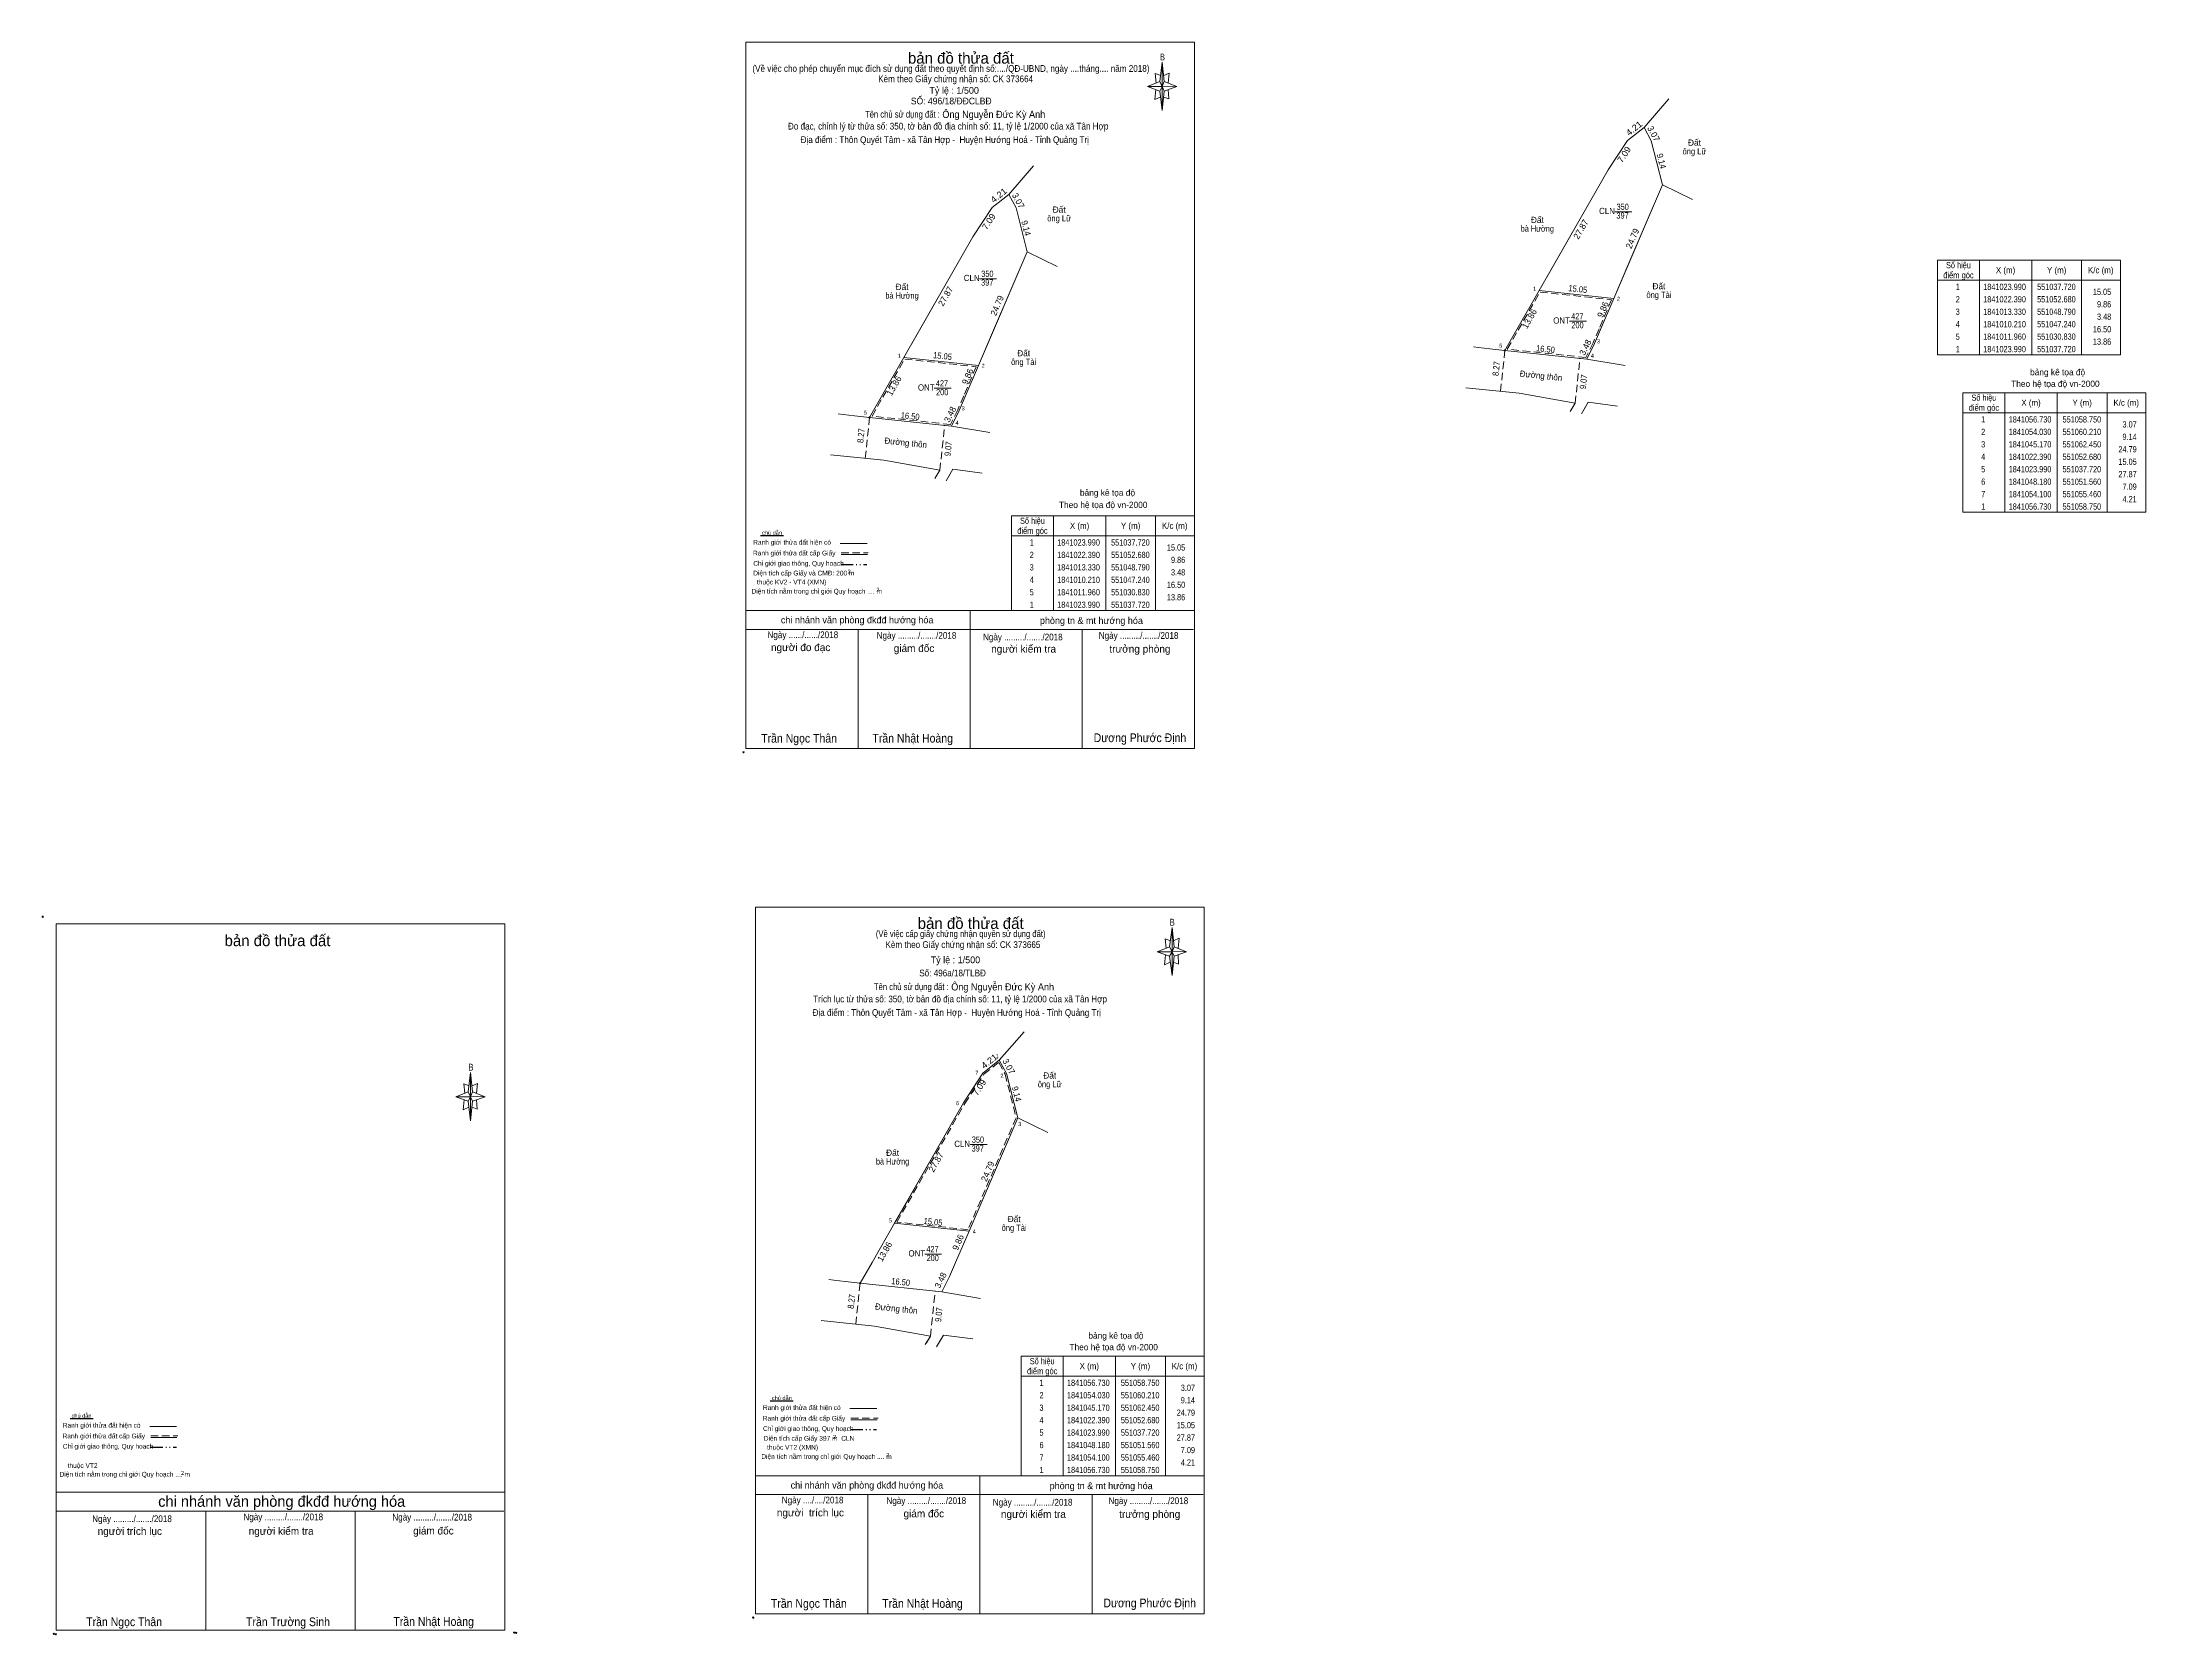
# Model space of a CAD drawing. Header units: metres. Extents: x 550268 to 551159, y 1840749 to 1841074.
# Drawn here: x 550737.4 to 551159.4, y 1840754.1 to 1841073.9 of the extents above; entities that cross this region are included whole.
import ezdxf
from ezdxf.enums import TextEntityAlignment as Align

# ---------------------------------------------------------------- set-up
doc = ezdxf.new("R2010")
doc.units = ezdxf.units.M
doc.header["$LTSCALE"] = 0.5
doc.header["$PDMODE"] = 32
doc.header["$PDSIZE"] = 0.25
doc.linetypes.add('DASH_DOUBLE_DOT', pattern=[9.2, 5, -1.2, 0.3, -1.2, 0.3, -1.2])
doc.linetypes.add('MEDIUM_DASHED', pattern=[4.5, 3, -1.5])
for name, color, linetype, lineweight in [('1', 7, 'Continuous', 13), ('10', 7, 'Continuous', 13), ('16', 7, 'Continuous', 25), ('23', 7, 'Continuous', 13), ('32', 7, 'Continuous', 13), ('5', 7, 'Continuous', 13), ('63', 7, 'Continuous', 13), ('7', 7, 'Continuous', 13)]:
    doc.layers.add(name, color=color, linetype=linetype, lineweight=lineweight)
doc.layers.add('34', color=7, linetype='Continuous')

msp = doc.modelspace()

# ---------------------------------------------------------------- linework, layer by layer
at = {"layer": '1'}
msp.add_lwpolyline([(551058.75, 1841056.73), (551060.21, 1841054.03), (551062.45, 1841045.17), (551052.68, 1841022.39), (551037.72, 1841023.99), (551051.56, 1841048.18), (551055.46, 1841054.1)], close=True, dxfattribs=at)
for points in [[(551033.22, 1841016.14), (551037.72, 1841023.99), (551052.68, 1841022.39), (551050, 1841016.14)], [(551050, 1841016.14), (551048.79, 1841013.33), (551047.24, 1841010.21), (551030.83, 1841011.96), (551033.22, 1841016.14)]]:
    msp.add_lwpolyline(points, dxfattribs=at)
at = {"layer": '1', "linetype": 'MEDIUM_DASHED'}
for points in [[(551033.48, 1841015.99), (551037.88, 1841023.67), (551052.24, 1841022.13), (551049.72, 1841016.26)], [(551049.72, 1841016.26), (551048.52, 1841013.46), (551047.06, 1841010.53), (551031.32, 1841012.21), (551033.48, 1841015.99)]]:
    msp.add_lwpolyline(points, dxfattribs=at)
at = {"layer": '10'}
for p, q in [((551058.75, 1841056.73), (551061.24, 1841059.58)), ((551061.24, 1841059.58), (551063.74, 1841062.43)), ((551068.47, 1841042.24), (551062.45, 1841045.17)), ((551037.72, 1841023.99), (551040.59, 1841029)), ((551052.68, 1841022.39), (551037.72, 1841023.99)), ((551052.68, 1841022.39), (551050, 1841016.14)), ((551025.54, 1841012.56), (551024.53, 1841012.68)), ((551027.84, 1841012.3), (551025.54, 1841012.56)), ((551050, 1841016.14), (551048.79, 1841013.33)), ((551030.83, 1841011.96), (551027.84, 1841012.3)), ((551047.24, 1841010.21), (551030.83, 1841011.96)), ((551047.24, 1841010.21), (551054.99, 1841008.91)), ((551023.02, 1841004.47), (551033.7, 1841003.35))]:
    msp.add_line(p, q, dxfattribs=at)
for points in [[(551040.59, 1841029), (551051.56, 1841048.18), (551055.46, 1841054.1), (551058.75, 1841056.73)], [(551058.75, 1841056.73), (551060.21, 1841054.03), (551062.45, 1841045.17)], [(551062.45, 1841045.17), (551055.51, 1841029), (551052.68, 1841022.39)], [(551030.83, 1841011.96), (551033.22, 1841016.14), (551037.72, 1841023.99)], [(551043.91, 1840999.66), (551044.93, 1841001.33), (551033.7, 1841003.35)], [(551046.18, 1840999.19), (551047.55, 1841001.54), (551053.44, 1841000.78)]]:
    msp.add_lwpolyline(points, dxfattribs=at)
at = {"layer": '16'}
for p, q in [((550886.1, 1840974.7), (550881.48, 1840974.7)), ((550747.58, 1840797.46), (550742.96, 1840797.46)), ((550888.06, 1840801.02), (550883.44, 1840801.02))]:
    msp.add_line(p, q, dxfattribs=at)
at = {"layer": '23'}
for p, q in [((551025.54, 1841012.56), (551024.53, 1841012.68)), ((551027.84, 1841012.3), (551025.54, 1841012.56)), ((551030.83, 1841011.96), (551027.84, 1841012.3)), ((551023.02, 1841004.47), (551033.7, 1841003.35))]:
    msp.add_line(p, q, dxfattribs=at)
for points in [[(551044.12, 1841000), (551044.93, 1841001.33), (551033.7, 1841003.35)], [(551046.65, 1841000), (551047.55, 1841001.54), (551053.44, 1841000.78)]]:
    msp.add_lwpolyline(points, dxfattribs=at)
at = {"layer": '32'}
msp.add_line((551047.24, 1841010.21), (551048.79, 1841013.33), dxfattribs=at)
msp.add_point((551030.83, 1841011.96), dxfattribs=at)
at = {"layer": '5'}
for p, q in [((550897.48, 1840973.21), (550902.86, 1840973.21)), ((550897.68, 1840970.97), (550902.95, 1840970.97)), ((550822.84, 1840863.12), (550823.34, 1840867.02)), ((550822.84, 1840861.22), (550820.34, 1840862.12)), ((550823.74, 1840861.22), (550823.34, 1840857.32)), ((550823.74, 1840863.12), (550826.24, 1840862.12)), ((550824.54, 1840861.52), (550824.64, 1840859.62)), ((550824.64, 1840859.62), (550823.64, 1840860.02)), ((550899.44, 1840799.52), (550904.82, 1840799.52)), ((550899.64, 1840797.28), (550904.91, 1840797.28)), ((550758.96, 1840795.97), (550764.34, 1840795.97)), ((550759.16, 1840793.73), (550764.42, 1840793.73)), ((550740.18, 1840782.76), (550830.18, 1840782.76)), ((550740.18, 1840778.96), (550829.98, 1840778.96)), ((550740.18, 1840778.96), (550829.98, 1840778.96)), ((550740.18, 1840778.96), (550829.98, 1840778.96)), ((550770.18, 1840755.06), (550770.18, 1840778.96)), ((550800.18, 1840755.06), (550800.18, 1840778.96))]:
    msp.add_line(p, q, dxfattribs=at)
at = {"layer": '5', "linetype": 'MEDIUM_DASHED'}
for p, q in [((550897.68, 1840971.29), (550903.12, 1840971.29)), ((550899.64, 1840797.6), (550905.08, 1840797.6)), ((550759.16, 1840794.05), (550764.6, 1840794.05))]:
    msp.add_line(p, q, dxfattribs=at)
at = {"layer": '5', "linetype": 'DASH_DOUBLE_DOT', "lineweight": 25}
for p, q in [((550897.58, 1840969), (550902.82, 1840969)), ((550899.54, 1840795.32), (550904.78, 1840795.32)), ((550759.06, 1840791.76), (550764.3, 1840791.76))]:
    msp.add_line(p, q, dxfattribs=at)
at = {"layer": '5'}
for points in [[(550740.18, 1840896.86), (550830.18, 1840896.86), (550830.18, 1840755.06), (550740.18, 1840755.06)], [(550823.34, 1840867.02), (550823.74, 1840863.12), (550823.34, 1840862.12)], [(550823.34, 1840862.12), (550820.34, 1840862.12), (550822.84, 1840863.12), (550823.74, 1840861.22), (550826.24, 1840862.12), (550823.34, 1840862.22)], [(550823.34, 1840862.12), (550823.34, 1840857.32), (550822.84, 1840861.22)]]:
    msp.add_lwpolyline(points, close=True, dxfattribs=at)
for points in [[(550823.04, 1840864.32), (550821.94, 1840864.72), (550822.14, 1840862.82)], [(550823.64, 1840864.32), (550824.74, 1840864.82), (550824.54, 1840862.82)], [(550823.34, 1840862.12), (550822.84, 1840863.12), (550820.34, 1840862.12)], [(550822.04, 1840861.52), (550821.84, 1840859.52), (550822.94, 1840860.02)], [(550823.34, 1840862.12), (550823.74, 1840861.22), (550826.24, 1840862.12)], [(550830.18, 1840755.06), (550740.18, 1840755.06), (550740.18, 1840778.96)]]:
    msp.add_lwpolyline(points, dxfattribs=at)
for p in [(550737.48, 1840898.26), (550739.72, 1840754.3), (550740.12, 1840754.22), (550832.08, 1840754.56), (550832.48, 1840754.5)]:
    msp.add_point(p, dxfattribs=at)
at = {"layer": '63'}
for p, q in [((551052.91, 1841039.78), (551056.3, 1841039.78)), ((551126.03, 1841030.06), (551126.03, 1841011.06)), ((551136.53, 1841030.06), (551136.53, 1841011.06)), ((551146.53, 1841030.06), (551146.53, 1841011.06)), ((551117.63, 1841026.06), (551154.33, 1841026.06)), ((551043.8, 1841017.79), (551047.19, 1841017.79)), ((551131.14, 1841003.45), (551131.14, 1840979.45)), ((551141.64, 1841003.45), (551141.64, 1840979.45)), ((551151.64, 1841003.45), (551151.64, 1840979.45)), ((551122.74, 1840999.45), (551159.44, 1840999.45)), ((550940.25, 1840978.75), (550940.25, 1840959.75)), ((550950.75, 1840978.75), (550950.75, 1840959.75)), ((550960.75, 1840978.75), (550960.75, 1840959.75)), ((550931.85, 1840974.75), (550968.55, 1840974.75)), ((550942.21, 1840810.06), (550942.21, 1840786.06)), ((550952.71, 1840810.06), (550952.71, 1840786.06)), ((550962.71, 1840810.06), (550962.71, 1840786.06)), ((550933.81, 1840806.06), (550970.51, 1840806.06))]:
    msp.add_line(p, q, dxfattribs=at)
at = {"layer": '63', "linetype": 'MEDIUM_DASHED'}
for p, q in [((551029.96, 1841003.74), (551030.83, 1841011.96)), ((551044.93, 1841001.33), (551045.89, 1841010.35))]:
    msp.add_line(p, q, dxfattribs=at)
at = {"layer": '63'}
for points in [[(551117.63, 1841030.06), (551154.33, 1841030.06), (551154.33, 1841011.06), (551117.63, 1841011.06)], [(551122.74, 1841003.45), (551159.44, 1841003.45), (551159.44, 1840979.45), (551122.74, 1840979.45)], [(550931.85, 1840978.75), (550968.55, 1840978.75), (550968.55, 1840959.75), (550931.85, 1840959.75)], [(550933.81, 1840810.06), (550970.51, 1840810.06), (550970.51, 1840786.06), (550933.81, 1840786.06)]]:
    msp.add_lwpolyline(points, close=True, dxfattribs=at)
at = {"layer": '7'}
for p, q in [((550961.6, 1841065.92), (550962.1, 1841069.82)), ((550961.6, 1841064.02), (550959.1, 1841064.92)), ((550962.5, 1841064.02), (550962.1, 1841060.12)), ((550962.5, 1841065.92), (550965, 1841064.92)), ((550963.3, 1841064.32), (550963.4, 1841062.42)), ((550963.4, 1841062.42), (550962.4, 1841062.82)), ((550933.78, 1841046.13), (550936.28, 1841048.98)), ((550931.29, 1841043.28), (550933.78, 1841046.13)), ((550941.01, 1841028.79), (550934.99, 1841031.72)), ((550925.45, 1841026.33), (550928.84, 1841026.33)), ((550910.26, 1841010.54), (550913.13, 1841015.55)), ((550925.22, 1841008.94), (550910.26, 1841010.54)), ((550925.22, 1841008.94), (550922.54, 1841002.69)), ((550916.34, 1841004.34), (550919.73, 1841004.34)), ((550919.78, 1840996.76), (550921.33, 1840999.88)), ((550922.54, 1841002.69), (550921.33, 1840999.88)), ((550898.08, 1840999.11), (550897.07, 1840999.23)), ((550898.08, 1840999.11), (550897.07, 1840999.23)), ((550900.38, 1840998.85), (550898.08, 1840999.11)), ((550903.37, 1840998.51), (550900.38, 1840998.85)), ((550919.78, 1840996.76), (550903.37, 1840998.51)), ((550919.78, 1840996.76), (550927.53, 1840995.46)), ((550895.56, 1840991.02), (550906.24, 1840989.9)), ((550895.56, 1840991.02), (550906.24, 1840989.9)), ((550878.55, 1840959.75), (550968.55, 1840959.75)), ((550878.55, 1840959.75), (550968.55, 1840959.75)), ((550878.55, 1840959.75), (550968.55, 1840959.75)), ((550923.55, 1840932.05), (550923.55, 1840959.75)), ((550878.55, 1840955.95), (550968.35, 1840955.95)), ((550901.05, 1840932.05), (550901.05, 1840955.95)), ((550946.05, 1840932.05), (550946.05, 1840955.95)), ((550968.55, 1840932.05), (550878.55, 1840932.05)), ((550963.56, 1840892.24), (550964.06, 1840896.14)), ((550963.56, 1840890.34), (550961.06, 1840891.24)), ((550964.46, 1840890.34), (550964.06, 1840886.44)), ((550964.46, 1840892.24), (550966.96, 1840891.24)), ((550965.26, 1840890.64), (550965.36, 1840888.74)), ((550965.36, 1840888.74), (550964.36, 1840889.14)), ((550931.88, 1840872.32), (550934.38, 1840875.17)), ((550929.39, 1840869.47), (550931.88, 1840872.32)), ((550939.11, 1840854.98), (550933.09, 1840857.91)), ((550923.55, 1840852.52), (550926.94, 1840852.52)), ((550908.36, 1840836.73), (550911.23, 1840841.74)), ((550923.32, 1840835.13), (550908.36, 1840836.73)), ((550923.32, 1840835.13), (550920.64, 1840828.88)), ((550914.44, 1840830.53), (550917.83, 1840830.53)), ((550920.64, 1840828.88), (550919.43, 1840826.07)), ((550896.18, 1840825.3), (550895.17, 1840825.42)), ((550896.18, 1840825.3), (550895.17, 1840825.42)), ((550898.48, 1840825.04), (550896.18, 1840825.3)), ((550901.47, 1840824.7), (550898.48, 1840825.04)), ((550917.88, 1840822.95), (550901.47, 1840824.7)), ((550917.88, 1840822.95), (550919.43, 1840826.07)), ((550917.88, 1840822.95), (550925.63, 1840821.65)), ((550893.66, 1840817.21), (550904.34, 1840816.09)), ((550893.66, 1840817.21), (550904.34, 1840816.09)), ((550880.51, 1840786.06), (550970.51, 1840786.06)), ((550880.51, 1840786.06), (550970.51, 1840786.06)), ((550880.51, 1840786.06), (550970.51, 1840786.06)), ((550925.51, 1840758.36), (550925.51, 1840786.06)), ((550880.51, 1840782.26), (550970.31, 1840782.26)), ((550903.01, 1840758.36), (550903.01, 1840782.26)), ((550948.01, 1840758.36), (550948.01, 1840782.26)), ((550970.51, 1840758.36), (550880.51, 1840758.36))]:
    msp.add_line(p, q, dxfattribs=at)
at = {"layer": '7', "linetype": 'MEDIUM_DASHED'}
for p, q in [((550902.5, 1840990.29), (550903.37, 1840998.51)), ((550917.47, 1840987.88), (550918.43, 1840996.9)), ((550900.6, 1840816.48), (550901.47, 1840824.7)), ((550915.57, 1840814.07), (550916.53, 1840823.09))]:
    msp.add_line(p, q, dxfattribs=at)
at = {"layer": '7'}
for points in [[(550878.55, 1841073.85), (550968.55, 1841073.85), (550968.55, 1840932.05), (550878.55, 1840932.05)], [(550962.1, 1841069.82), (550962.5, 1841065.92), (550962.1, 1841064.92)], [(550962.1, 1841064.92), (550959.1, 1841064.92), (550961.6, 1841065.92), (550962.5, 1841064.02), (550965, 1841064.92), (550962.1, 1841065.02)], [(550962.1, 1841064.92), (550962.1, 1841060.12), (550961.6, 1841064.02)], [(550931.29, 1841043.28), (550932.75, 1841040.58), (550934.99, 1841031.72), (550925.22, 1841008.94), (550910.26, 1841010.54), (550924.1, 1841034.73), (550928, 1841040.65)], [(550880.51, 1840900.16), (550970.51, 1840900.16), (550970.51, 1840758.36), (550880.51, 1840758.36)], [(550964.06, 1840896.14), (550964.46, 1840892.24), (550964.06, 1840891.24)], [(550964.06, 1840891.24), (550961.06, 1840891.24), (550963.56, 1840892.24), (550964.46, 1840890.34), (550966.96, 1840891.24), (550964.06, 1840891.34)], [(550964.06, 1840891.24), (550964.06, 1840886.44), (550963.56, 1840890.34)], [(550929.39, 1840869.47), (550930.85, 1840866.77), (550933.09, 1840857.91), (550923.32, 1840835.13), (550908.36, 1840836.73), (550922.2, 1840860.92), (550926.1, 1840866.84)]]:
    msp.add_lwpolyline(points, close=True, dxfattribs=at)
for points in [[(550961.8, 1841067.12), (550960.7, 1841067.52), (550960.9, 1841065.62)], [(550962.4, 1841067.12), (550963.5, 1841067.62), (550963.3, 1841065.62)], [(550962.1, 1841064.92), (550961.6, 1841065.92), (550959.1, 1841064.92)], [(550960.8, 1841064.32), (550960.6, 1841062.32), (550961.7, 1841062.82)], [(550962.1, 1841064.92), (550962.5, 1841064.02), (550965, 1841064.92)], [(550913.13, 1841015.55), (550924.1, 1841034.73), (550928, 1841040.65), (550931.29, 1841043.28)], [(550931.29, 1841043.28), (550932.75, 1841040.58), (550934.99, 1841031.72)], [(550934.99, 1841031.72), (550928.05, 1841015.55), (550925.22, 1841008.94)], [(550903.37, 1840998.51), (550905.76, 1841002.69), (550910.26, 1841010.54)], [(550905.76, 1841002.69), (550910.26, 1841010.54), (550925.22, 1841008.94), (550922.54, 1841002.69)], [(550922.54, 1841002.69), (550921.33, 1840999.88), (550919.78, 1840996.76), (550903.37, 1840998.51), (550905.76, 1841002.69)], [(550903.37, 1840998.51), (550900.38, 1840998.85), (550898.08, 1840999.11)], [(550916.45, 1840986.21), (550917.47, 1840987.88), (550906.24, 1840989.9)], [(550916.66, 1840986.55), (550917.47, 1840987.88), (550906.24, 1840989.9)], [(550918.72, 1840985.74), (550920.09, 1840988.09), (550925.98, 1840987.33)], [(550919.19, 1840986.55), (550920.09, 1840988.09), (550925.98, 1840987.33)], [(550964.06, 1840891.24), (550963.56, 1840892.24), (550961.06, 1840891.24)], [(550962.76, 1840890.64), (550962.56, 1840888.64), (550963.66, 1840889.14)], [(550963.76, 1840893.44), (550962.66, 1840893.84), (550962.86, 1840891.94)], [(550964.06, 1840891.24), (550964.46, 1840890.34), (550966.96, 1840891.24)], [(550964.36, 1840893.44), (550965.46, 1840893.94), (550965.26, 1840891.94)], [(550911.23, 1840841.74), (550922.2, 1840860.92), (550926.1, 1840866.84), (550929.39, 1840869.47)], [(550929.39, 1840869.47), (550930.85, 1840866.77), (550933.09, 1840857.91)], [(550933.09, 1840857.91), (550926.15, 1840841.74), (550923.32, 1840835.13)], [(550901.47, 1840824.7), (550903.86, 1840828.88), (550908.36, 1840836.73)], [(550903.86, 1840828.88), (550908.36, 1840836.73), (550923.32, 1840835.13), (550920.64, 1840828.88)], [(550920.64, 1840828.88), (550919.43, 1840826.07), (550917.88, 1840822.95), (550901.47, 1840824.7), (550903.86, 1840828.88)], [(550901.47, 1840824.7), (550898.48, 1840825.04), (550896.18, 1840825.3)], [(550914.55, 1840812.4), (550915.57, 1840814.07), (550904.34, 1840816.09)], [(550914.76, 1840812.74), (550915.57, 1840814.07), (550904.34, 1840816.09)], [(550916.82, 1840811.93), (550918.19, 1840814.28), (550924.08, 1840813.52)], [(550917.29, 1840812.74), (550918.19, 1840814.28), (550924.08, 1840813.52)]]:
    msp.add_lwpolyline(points, dxfattribs=at)
at = {"layer": '7', "linetype": 'MEDIUM_DASHED'}
for points in [[(550906.02, 1841002.54), (550910.42, 1841010.22), (550924.78, 1841008.68), (550922.26, 1841002.81)], [(550922.26, 1841002.81), (550921.06, 1841000.01), (550919.6, 1840997.08), (550903.86, 1840998.76), (550906.02, 1841002.54)]]:
    msp.add_lwpolyline(points, dxfattribs=at)
msp.add_lwpolyline([(550929.3, 1840869.01), (550930.57, 1840866.66), (550932.77, 1840857.93), (550923.13, 1840835.45), (550908.85, 1840836.98), (550922.46, 1840860.76), (550926.32, 1840866.64)], close=True, dxfattribs=at)
at = {"layer": '7'}
for p in [(550903.37, 1840998.51), (550878.08, 1840931.27), (550901.47, 1840824.7), (550880.04, 1840757.58)]:
    msp.add_point(p, dxfattribs=at)

# ---------------------------------------------------------------- texts
at = {"layer": '1'}
for s, width, p in [('CLN', 0.95, (551051.315, 1841039.32)), ('397', 0.85, (551054.435, 1841038.4)), ('350', 0.85, (551054.47, 1841040.16)), ('ONT', 0.95, (551042.21, 1841017.33)), ('427', 0.85, (551045.355, 1841018.17)), ('200', 0.85, (551045.4, 1841016.4))]:
    msp.add_text(s, height=1.25, dxfattribs=dict(at, width=width)).set_placement(p, align=Align.CENTER)
at = {"layer": '16', "width": 0.8}
for p in [(550899.28, 1840967.14), (550905.05, 1840963.51), (550896.33, 1840793.45), (550907.01, 1840789.82), (550765.56, 1840786.23)]:
    msp.add_text('2', height=0.8, dxfattribs=at).set_placement(p, align=Align.CENTER)
at = {"layer": '34', "width": 0.95}
for p in [(550917.97, 1841058.61), (550919.75, 1840883.47)]:
    msp.add_text('Ông Nguyễn Đức Kỳ Anh', height=1.44, dxfattribs=at).set_placement(p)
at = {"layer": '5'}
for s, height, width, p in [('Tên chủ sử dụng đất :', 1.35, 0.85, (550909.965, 1841058.68)), ('Đo đạc, chỉnh lý từ thửa số: 350, tờ bản đồ địa chính số: 11, tỷ lệ 1/2000 của xã Tân Hợp', 1.35, 0.9, (550919.14, 1841056.29)), ('Địa điểm : Thôn Quyết Tâm - xã Tân Hợp -  Huyện Hướng Hoá - Tỉnh Quảng Trị ', 1.35, 0.9, (550918.695, 1841053.58)), ('chú dẫn', 0.7999, 1.05, (550883.8, 1840974.94)), ('Ranh giới thửa đất cấp Giấy', 0.96, 0.9, (550888.26, 1840970.79)), ('Ranh giới thửa đất hiện có ', 0.96, 0.9, (550888.005, 1840972.94)), ('Chỉ giới giao thông, Quy hoạch', 0.96, 0.9, (550889.12, 1840968.72)), ('thuộc KV2 - VT4 (XMN)', 0.96, 0.95, (550887.73, 1840964.97)), ('Diện tích cấp Giấy và CMĐ: 200 m', 0.96, 0.9, (550890.18, 1840966.77)), ('Diện tích nằm trong chỉ giới Quy hoạch .... m', 0.96, 0.9, (550892.765, 1840963.13)), ('Kèm theo Giấy chứng nhận số: CK 373665', 1.35, 0.9, (550922.105, 1840892)), ('Số: 496a/18/TLBĐ', 1.35, 0.9, (550920.03, 1840886.3)), ('Trích lục từ thửa số: 350, tờ bản đồ địa chính số: 11, tỷ lệ 1/2000 của xã Tân Hợp', 1.35, 0.9, (550921.525, 1840881.08)), ('Tên chủ sử dụng đất :', 1.35, 0.85, (550911.745, 1840883.54)), ('Địa điểm : Thôn Quyết Tâm - xã Tân Hợp -  Huyện Hướng Hoá - Tỉnh Quảng Trị ', 1.35, 0.9, (550921.085, 1840878.37)), ('B', 1.378, 0.75, (550823.395, 1840867.38)), ('chú dẫn', 0.7999, 1.05, (550885.76, 1840801.26)), ('chú dẫn', 0.7999, 1.05, (550745.27, 1840797.7)), ('Ranh giới thửa đất cấp Giấy', 0.96, 0.9, (550890.22, 1840797.1)), ('Ranh giới thửa đất hiện có ', 0.96, 0.9, (550889.965, 1840799.26)), ('Ranh giới thửa đất cấp Giấy', 0.96, 0.9, (550749.74, 1840793.55)), ('Ranh giới thửa đất hiện có ', 0.96, 0.9, (550749.485, 1840795.7)), ('Chỉ giới giao thông, Quy hoạch', 0.96, 0.9, (550891.08, 1840795.04)), ('Diện tích cấp Giấy 397 m  CLN', 0.96, 0.9, (550891.23, 1840793.08)), ('Chỉ giới giao thông, Quy hoạch', 0.96, 0.9, (550750.59, 1840791.48)), ('thuộc VT2 (XMN)', 0.96, 0.95, (550887.925, 1840791.28)), ('Diện tích nằm trong chỉ giới Quy hoạch .... m', 0.96, 0.9, (550894.725, 1840789.44)), ('Diện tích nằm trong chỉ giới Quy hoạch .... m', 0.96, 0.9, (550753.945, 1840785.87)), ('thuộc VT2', 0.96, 0.9, (550745.485, 1840787.63)), ('Ngày ........./......./2018', 1.35, 0.9, (550755.4, 1840776.75)), ('Ngày ........./......./2018', 1.35, 0.9, (550785.74, 1840777.12)), ('Ngày ........./......./2018', 1.35, 0.9, (550815.62, 1840777.06)), ('Trần Ngọc Thân', 1.75, 0.9, (550753.81, 1840755.86)), ('Trần Trường Sinh', 1.75, 0.9, (550786.7, 1840755.86)), ('Trần Nhật Hoàng', 1.75, 0.9, (550815.915, 1840755.92))]:
    msp.add_text(s, height=height, dxfattribs=dict(at, width=width)).set_placement(p, align=Align.CENTER)
for s, height, p in [('bản đồ thửa đất', 2.25, (550784.585, 1840892.36)), ('Tỷ lệ : 1/500', 1.35, (550920.595, 1840888.94)), ('chi nhánh văn phòng đkđđ hướng hóa', 2.187, (550785.435, 1840779.82)), ('người trích lục', 1.5, (550754.955, 1840774.18)), ('người kiểm tra', 1.5, (550785.315, 1840774.2)), ('giám đốc', 1.5, (550815.865, 1840774.26))]:
    msp.add_text(s, height=height, dxfattribs=at).set_placement(p, align=Align.CENTER)
at = {"layer": '63'}
for s, rotation, width, p in [('4.21', 38.639, 1.1, (551057.1348, 1841056.0369)), ('7.09', 56.624, 1.05, (551055.2755, 1841050.9112)), ('9.14', 284.188, 0.95, (551061.6322, 1841049.8082)), ('15.05', 353.895, 0.9, (551045.4035, 1841023.6628)), ('16.50', 353.913, 0.9, (551038.9087, 1841011.6007)), ('8.27', 83.958, 0.9, (551029.7123, 1841008.2192)), ('Đường thôn', 353.913, 0.95, (551038.0237, 1841006.2516)), ('9.07', 83.925, 0.9, (551047.2231, 1841005.5789))]:
    msp.add_text(s, height=1.25, rotation=rotation, dxfattribs=dict(at, width=width)).set_placement(p, align=Align.CENTER)
for s, rotation, p in [('3.07', 298.402, (551060.118, 1841055.1673)), ('27.87', 60.225, (551046.6168, 1841035.9546)), ('24.79', 66.786, (551057.0064, 1841034.1637)), ('9.86', 66.763, (551051.0684, 1841019.9134)), ('13.86', 60.199, (551036.2893, 1841017.9844)), ('3.48', 63.582, (551047.5411, 1841012.2719))]:
    msp.add_text(s, height=1.25, rotation=rotation, dxfattribs=at).set_placement(p, align=Align.CENTER)
for s, width, p in [('ông Lữ', 0.9, (551068.87, 1841051.29)), ('bà Hường', 0.85, (551037.345, 1841035.78)), ('Số hiệu', 0.85, (551121.83, 1841028.44)), ('điểm góc', 0.9, (551121.83, 1841026.44)), (' 1', 0.75, (551121.48, 1841024.09)), ('1841023.990', 0.85, (551131.08, 1841024.09)), ('X (m)', 0.95, (551131.28, 1841027.44)), ('551037.720', 0.85, (551141.48, 1841024.09)), ('Y (m)', 0.95, (551141.535, 1841027.44)), ('K/c (m)', 0.95, (551150.375, 1841027.44)), ('ông Tài', 0.9, (551061.74, 1841022.47)), (' 2', 0.85, (551121.485, 1841021.59)), ('1841022.390', 0.85, (551131.08, 1841021.59)), ('551052.680', 0.85, (551141.48, 1841021.59)), (' 4', 0.85, (551121.48, 1841016.59)), (' 3', 0.8, (551121.475, 1841019.09)), ('1841013.330', 0.85, (551131.08, 1841019.09)), ('1841010.210', 0.85, (551131.08, 1841016.59)), ('551048.790', 0.85, (551141.48, 1841019.09)), ('551047.240', 0.85, (551141.48, 1841016.59)), (' 5', 0.8, (551121.485, 1841014.09)), (' 1', 0.75, (551121.48, 1841011.59)), ('1841011.960', 0.85, (551131.08, 1841014.09)), ('1841023.990', 0.85, (551131.08, 1841011.59)), ('551030.830', 0.85, (551141.48, 1841014.09)), ('551037.720', 0.85, (551141.48, 1841011.59)), ('điểm góc', 0.9, (551126.94, 1840999.83)), ('Số hiệu', 0.85, (551126.94, 1841001.83)), ('X (m)', 0.95, (551136.39, 1841000.83)), ('Y (m)', 0.95, (551146.645, 1841000.83)), ('K/c (m)', 0.95, (551155.485, 1841000.83)), (' 2', 0.85, (551126.595, 1840994.98)), (' 1', 0.75, (551126.59, 1840997.48)), ('1841056.730', 0.85, (551136.19, 1840997.48)), ('1841054.030', 0.85, (551136.19, 1840994.98)), ('551058.750', 0.85, (551146.59, 1840997.48)), ('551060.210', 0.85, (551146.59, 1840994.98)), (' 3', 0.8, (551126.585, 1840992.48)), ('1841045.170', 0.85, (551136.19, 1840992.48)), ('551062.450', 0.85, (551146.59, 1840992.48)), (' 4', 0.85, (551126.59, 1840989.98)), (' 5', 0.8, (551126.595, 1840987.48)), ('1841022.390', 0.85, (551136.19, 1840989.98)), ('1841023.990', 0.85, (551136.19, 1840987.48)), ('551052.680', 0.85, (551146.59, 1840989.98)), ('551037.720', 0.85, (551146.59, 1840987.48)), (' 6', 0.85, (551126.595, 1840984.98)), (' 7', 0.8, (551126.595, 1840982.48)), ('1841048.180', 0.85, (551136.19, 1840984.98)), ('1841054.100', 0.85, (551136.19, 1840982.48)), ('551051.560', 0.85, (551146.59, 1840984.98)), ('551055.460', 0.85, (551146.59, 1840982.48)), (' 1', 0.75, (551126.59, 1840979.98)), ('1841056.730', 0.85, (551136.19, 1840979.98)), ('551058.750', 0.85, (551146.59, 1840979.98)), ('điểm góc', 0.9, (550936.05, 1840975.13)), ('Số hiệu', 0.85, (550936.05, 1840977.13)), ('X (m)', 0.95, (550945.5, 1840976.13)), ('Y (m)', 0.95, (550955.755, 1840976.13)), ('K/c (m)', 0.95, (550964.595, 1840976.13)), (' 2', 0.85, (550935.705, 1840970.28)), (' 1', 0.75, (550935.7, 1840972.78)), ('1841023.990', 0.85, (550945.3, 1840972.78)), ('1841022.390', 0.85, (550945.3, 1840970.28)), ('551037.720', 0.85, (550955.7, 1840972.78)), ('551052.680', 0.85, (550955.7, 1840970.28)), (' 4', 0.85, (550935.7, 1840965.28)), (' 3', 0.8, (550935.695, 1840967.78)), ('1841013.330', 0.85, (550945.3, 1840967.78)), ('1841010.210', 0.85, (550945.3, 1840965.28)), ('551048.790', 0.85, (550955.7, 1840967.78)), ('551047.240', 0.85, (550955.7, 1840965.28)), (' 5', 0.8, (550935.705, 1840962.78)), ('1841011.960', 0.85, (550945.3, 1840962.78)), ('551030.830', 0.85, (550955.7, 1840962.78)), (' 1', 0.75, (550935.7, 1840960.28)), ('1841023.990', 0.85, (550945.3, 1840960.28)), ('551037.720', 0.85, (550955.7, 1840960.28)), ('Số hiệu', 0.85, (550938.01, 1840808.44)), ('điểm góc', 0.9, (550938.01, 1840806.44)), ('X (m)', 0.95, (550947.46, 1840807.44)), ('Y (m)', 0.95, (550957.715, 1840807.44)), ('K/c (m)', 0.95, (550966.555, 1840807.44)), (' 2', 0.85, (550937.665, 1840801.59)), (' 1', 0.75, (550937.66, 1840804.09)), ('1841056.730', 0.85, (550947.26, 1840804.09)), ('1841054.030', 0.85, (550947.26, 1840801.59)), ('551058.750', 0.85, (550957.66, 1840804.09)), ('551060.210', 0.85, (550957.66, 1840801.59)), (' 4', 0.85, (550937.66, 1840796.59)), (' 3', 0.8, (550937.655, 1840799.09)), ('1841045.170', 0.85, (550947.26, 1840799.09)), ('1841022.390', 0.85, (550947.26, 1840796.59)), ('551062.450', 0.85, (550957.66, 1840799.09)), ('551052.680', 0.85, (550957.66, 1840796.59)), (' 5', 0.8, (550937.665, 1840794.09)), ('1841023.990', 0.85, (550947.26, 1840794.09)), ('551037.720', 0.85, (550957.66, 1840794.09)), (' 6', 0.85, (550937.665, 1840791.59)), (' 7', 0.8, (550937.665, 1840789.09)), ('1841048.180', 0.85, (550947.26, 1840791.59)), ('1841054.100', 0.85, (550947.26, 1840789.09)), ('551051.560', 0.85, (550957.66, 1840791.59)), ('551055.460', 0.85, (550957.66, 1840789.09)), (' 1', 0.75, (550937.66, 1840786.59)), ('1841056.730', 0.85, (550947.26, 1840786.59)), ('551058.750', 0.85, (550957.66, 1840786.59))]:
    msp.add_text(s, height=1.25, dxfattribs=dict(at, width=width)).set_placement(p, align=Align.CENTER)
for p in [(551068.87, 1841053.04), (551037.35, 1841037.53), (551061.74, 1841024.22)]:
    msp.add_text('Đất', height=1.25, dxfattribs=at).set_placement(p, align=Align.CENTER)
for s, height, width, p in [(' 1', 0.8, 0.9, (551037.1, 1841023.95)), (' 2', 0.8, 0.9, (551053.91, 1841021.91)), ('15.05', 1.25, 0.85, (551152.48, 1841023.09)), ('9.86', 1.25, 0.85, (551152.48, 1841020.59)), ('16.50', 1.25, 0.85, (551152.48, 1841015.59)), ('3.48', 1.25, 0.85, (551152.48, 1841018.09)), (' 5', 0.8, 0.9, (551030.3, 1841012.49)), (' 3', 0.8, 0.95, (551049.93, 1841013.37)), ('13.86', 1.25, 0.85, (551152.48, 1841013.09)), (' 4', 0.8, 0.95, (551048.69, 1841010.48)), ('3.07', 1.25, 0.85, (551157.59, 1840996.48)), ('24.79', 1.25, 0.85, (551157.59, 1840991.48)), ('9.14', 1.25, 0.85, (551157.59, 1840993.98)), ('27.87', 1.25, 0.85, (551157.59, 1840986.48)), ('15.05', 1.25, 0.85, (551157.59, 1840988.98)), ('7.09', 1.25, 0.85, (551157.59, 1840983.98)), ('4.21', 1.25, 0.8, (551157.59, 1840981.48)), ('15.05', 1.25, 0.85, (550966.7, 1840971.78)), ('9.86', 1.25, 0.85, (550966.7, 1840969.28)), ('3.48', 1.25, 0.85, (550966.7, 1840966.78)), ('16.50', 1.25, 0.85, (550966.7, 1840964.28)), ('13.86', 1.25, 0.85, (550966.7, 1840961.78)), ('3.07', 1.25, 0.85, (550968.66, 1840803.09)), ('9.14', 1.25, 0.85, (550968.66, 1840800.59)), ('24.79', 1.25, 0.85, (550968.66, 1840798.09)), ('27.87', 1.25, 0.85, (550968.66, 1840793.09)), ('15.05', 1.25, 0.85, (550968.66, 1840795.59)), ('7.09', 1.25, 0.85, (550968.66, 1840790.59)), ('4.21', 1.25, 0.8, (550968.66, 1840788.09))]:
    msp.add_text(s, height=height, dxfattribs=dict(at, width=width)).set_placement(p, align=Align.RIGHT)
at = {"layer": '7'}
for s, height, p in [('bản đồ thửa đất', 2.25, (550921.695, 1841069.51)), ('Tỷ lệ : 1/500', 1.35, (550920.345, 1841063.47)), ('Đất', 1.25, (550941.41, 1841039.59)), ('Đất', 1.25, (550909.89, 1841024.08)), ('Đất', 1.25, (550934.28, 1841010.77)), ('bảng kê tọa độ', 1.25, (551141.725, 1841006.95)), ('Theo hệ tọa độ vn-2000', 1.25, (551141.275, 1841004.63)), ('bảng kê tọa độ', 1.25, (550951.105, 1840982.77)), ('Theo hệ tọa độ vn-2000', 1.25, (550950.245, 1840980.32)), ('chi nhánh văn phòng đkđđ hướng hóa', 1.35, (550900.88, 1840957.17)), ('phòng tn & mt hướng hóa', 1.35, (550947.875, 1840957.05)), ('người đo đạc', 1.5, (550889.545, 1840951.59)), ('giám đốc', 1.5, (550912.295, 1840951.41)), ('người kiểm tra', 1.5, (550934.275, 1840951.29)), ('trưởng phòng', 1.5, (550957.615, 1840951.29)), ('bản đồ thửa đất', 2.25, (550923.655, 1840895.82)), ('Đất', 1.25, (550939.51, 1840865.78)), ('Đất', 1.25, (550907.99, 1840850.27)), ('Đất', 1.25, (550932.38, 1840836.96)), ('bảng kê tọa độ', 1.25, (550952.795, 1840813.56)), ('Theo hệ tọa độ vn-2000', 1.25, (550952.345, 1840811.24)), ('chi nhánh văn phòng đkđđ hướng hóa', 1.35, (550902.84, 1840783.48)), ('phòng tn & mt hướng hóa', 1.35, (550949.835, 1840783.36)), ('người  trích lục', 1.5, (550891.5, 1840777.9)), ('giám đốc', 1.5, (550914.255, 1840777.72)), ('người kiểm tra', 1.5, (550936.235, 1840777.6)), ('trưởng phòng', 1.5, (550959.575, 1840777.6))]:
    msp.add_text(s, height=height, dxfattribs=at).set_placement(p, align=Align.CENTER)
for s, height, width, p in [('B', 1.378, 0.75, (550962.135, 1841070.17)), ('(Về việc cho phép chuyển mục đích sử dụng đất theo quyết định số:..../QĐ-UBND, ngày ....tháng.... năm 2018)', 1.35, 0.9, (550919.695, 1841067.87)), ('Kèm theo Giấy chứng nhận số: CK 373664', 1.35, 0.9, (550920.635, 1841065.79)), ('SỐ: 496/18/ĐĐCLBĐ', 1.35, 0.95, (550919.755, 1841061.34)), ('ông Lữ', 1.25, 0.9, (550941.41, 1841037.84)), ('CLN', 1.25, 0.95, (550923.855, 1841025.87)), ('397', 1.25, 0.85, (550926.975, 1841024.95)), ('350', 1.25, 0.85, (550927.01, 1841026.71)), ('bà Hường', 1.25, 0.85, (550909.885, 1841022.33)), ('ông Tài', 1.25, 0.9, (550934.28, 1841009.02)), ('ONT', 1.25, 0.95, (550914.75, 1841003.88)), ('427', 1.25, 0.85, (550917.895, 1841004.72)), ('200', 1.25, 0.85, (550917.94, 1841002.95)), ('Ngày ....../....../2018', 1.35, 0.9, (550889.985, 1840954.19)), ('Ngày ........./......./2018', 1.35, 0.9, (550912.79, 1840954.06)), ('Ngày ........./......./2018', 1.35, 0.9, (550934.12, 1840953.75)), ('Ngày ........./......./2018', 1.35, 0.9, (550957.35, 1840954.05)), ('Trần Ngọc Thân', 1.75, 0.9, (550889.23, 1840933.22)), ('Trần Nhật Hoàng', 1.75, 0.9, (550912.025, 1840933.23)), ('Dương Phước Định', 1.75, 0.9, (550957.615, 1840933.32)), ('(Về việc cấp giấy chứng nhận quyền sử dụng đất)', 1.35, 0.85, (550921.65, 1840894.18)), ('B', 1.378, 0.75, (550964.095, 1840896.48)), ('ông Lữ', 1.25, 0.9, (550939.51, 1840864.03)), ('CLN', 1.25, 0.95, (550921.955, 1840852.06)), ('397', 1.25, 0.85, (550925.075, 1840851.14)), ('350', 1.25, 0.85, (550925.11, 1840852.9)), ('bà Hường', 1.25, 0.85, (550907.985, 1840848.52)), ('ông Tài', 1.25, 0.9, (550932.38, 1840835.21)), ('ONT', 1.25, 0.95, (550912.85, 1840830.07)), ('427', 1.25, 0.85, (550915.995, 1840830.91)), ('200', 1.25, 0.85, (550916.04, 1840829.14)), ('Ngày ..../..../2018', 1.35, 0.9, (550891.95, 1840780.5)), ('Ngày ........./......./2018', 1.35, 0.9, (550914.75, 1840780.38)), ('Ngày ........./......./2018', 1.35, 0.9, (550936.08, 1840780.06)), ('Ngày ........./......./2018', 1.35, 0.9, (550959.31, 1840780.36)), ('Trần Ngọc Thân', 1.75, 0.9, (550891.19, 1840759.54)), ('Trần Nhật Hoàng', 1.75, 0.9, (550913.985, 1840759.54)), ('Dương Phước Định', 1.75, 0.9, (550959.575, 1840759.64))]:
    msp.add_text(s, height=height, dxfattribs=dict(at, width=width)).set_placement(p, align=Align.CENTER)
for s, rotation, width, p in [('4.21', 38.639, 1.1, (550929.6748, 1841042.5869)), ('7.09', 56.624, 1.05, (550927.8155, 1841037.4612)), ('9.14', 284.188, 0.95, (550934.1722, 1841036.3582)), ('15.05', 353.895, 0.9, (550917.9435, 1841010.2128)), ('8.27', 83.958, 0.9, (550902.2523, 1840994.7692)), ('16.50', 353.913, 0.9, (550911.4487, 1840998.1507)), ('Đường thôn', 353.913, 0.95, (550910.5637, 1840992.8016)), ('9.07', 83.925, 0.9, (550919.7631, 1840992.1289)), ('4.21', 38.639, 1.1, (550927.7748, 1840868.7769)), ('7.09', 56.624, 1.05, (550925.9155, 1840863.6512)), ('9.14', 284.188, 0.95, (550932.2722, 1840862.5482)), ('15.05', 353.895, 0.9, (550916.0435, 1840836.4028)), ('8.27', 83.958, 0.9, (550900.3523, 1840820.9592)), ('16.50', 353.913, 0.9, (550909.5487, 1840824.3407)), ('Đường thôn', 353.913, 0.95, (550908.6637, 1840818.9916)), ('9.07', 83.925, 0.9, (550917.8631, 1840818.3189))]:
    msp.add_text(s, height=1.25, rotation=rotation, dxfattribs=dict(at, width=width)).set_placement(p, align=Align.CENTER)
for s, rotation, p in [('3.07', 298.402, (550932.658, 1841041.7173)), ('27.87', 60.225, (550919.1568, 1841022.5046)), ('24.79', 66.786, (550929.5464, 1841020.7137)), ('9.86', 66.763, (550923.6084, 1841006.4634)), ('13.86', 60.199, (550908.8293, 1841004.5344)), ('3.48', 63.582, (550920.0811, 1840998.8219)), ('3.07', 298.402, (550930.758, 1840867.9073)), ('27.87', 60.225, (550917.2568, 1840848.6946)), ('24.79', 66.786, (550927.6464, 1840846.9037)), ('13.86', 60.199, (550906.9293, 1840830.7244)), ('9.86', 66.763, (550921.7084, 1840832.6534)), ('3.48', 63.582, (550918.1811, 1840825.0119))]:
    msp.add_text(s, height=1.25, rotation=rotation, dxfattribs=at).set_placement(p, align=Align.CENTER)
for s, width, p in [(' 1', 0.9, (550909.64, 1841010.5)), (' 2', 0.9, (550926.45, 1841008.46)), (' 5', 0.9, (550902.84, 1840999.04)), (' 3', 0.95, (550922.47, 1840999.92)), (' 4', 0.95, (550921.23, 1840997.03)), (' 1', 0.9, (550929.34, 1840869.9)), ('7', 0.9, (550925.2, 1840866.55)), (' 2', 0.9, (550930.24, 1840865.94)), ('6', 0.9, (550921.3, 1840860.44)), (' 3', 0.95, (550933.8, 1840856.24)), (' 5', 0.9, (550907.86, 1840836.9)), (' 4', 0.95, (550924.68, 1840834.69))]:
    msp.add_text(s, height=0.8, dxfattribs=dict(at, width=width)).set_placement(p, align=Align.RIGHT)

doc.saveas('drawing.dxf')
